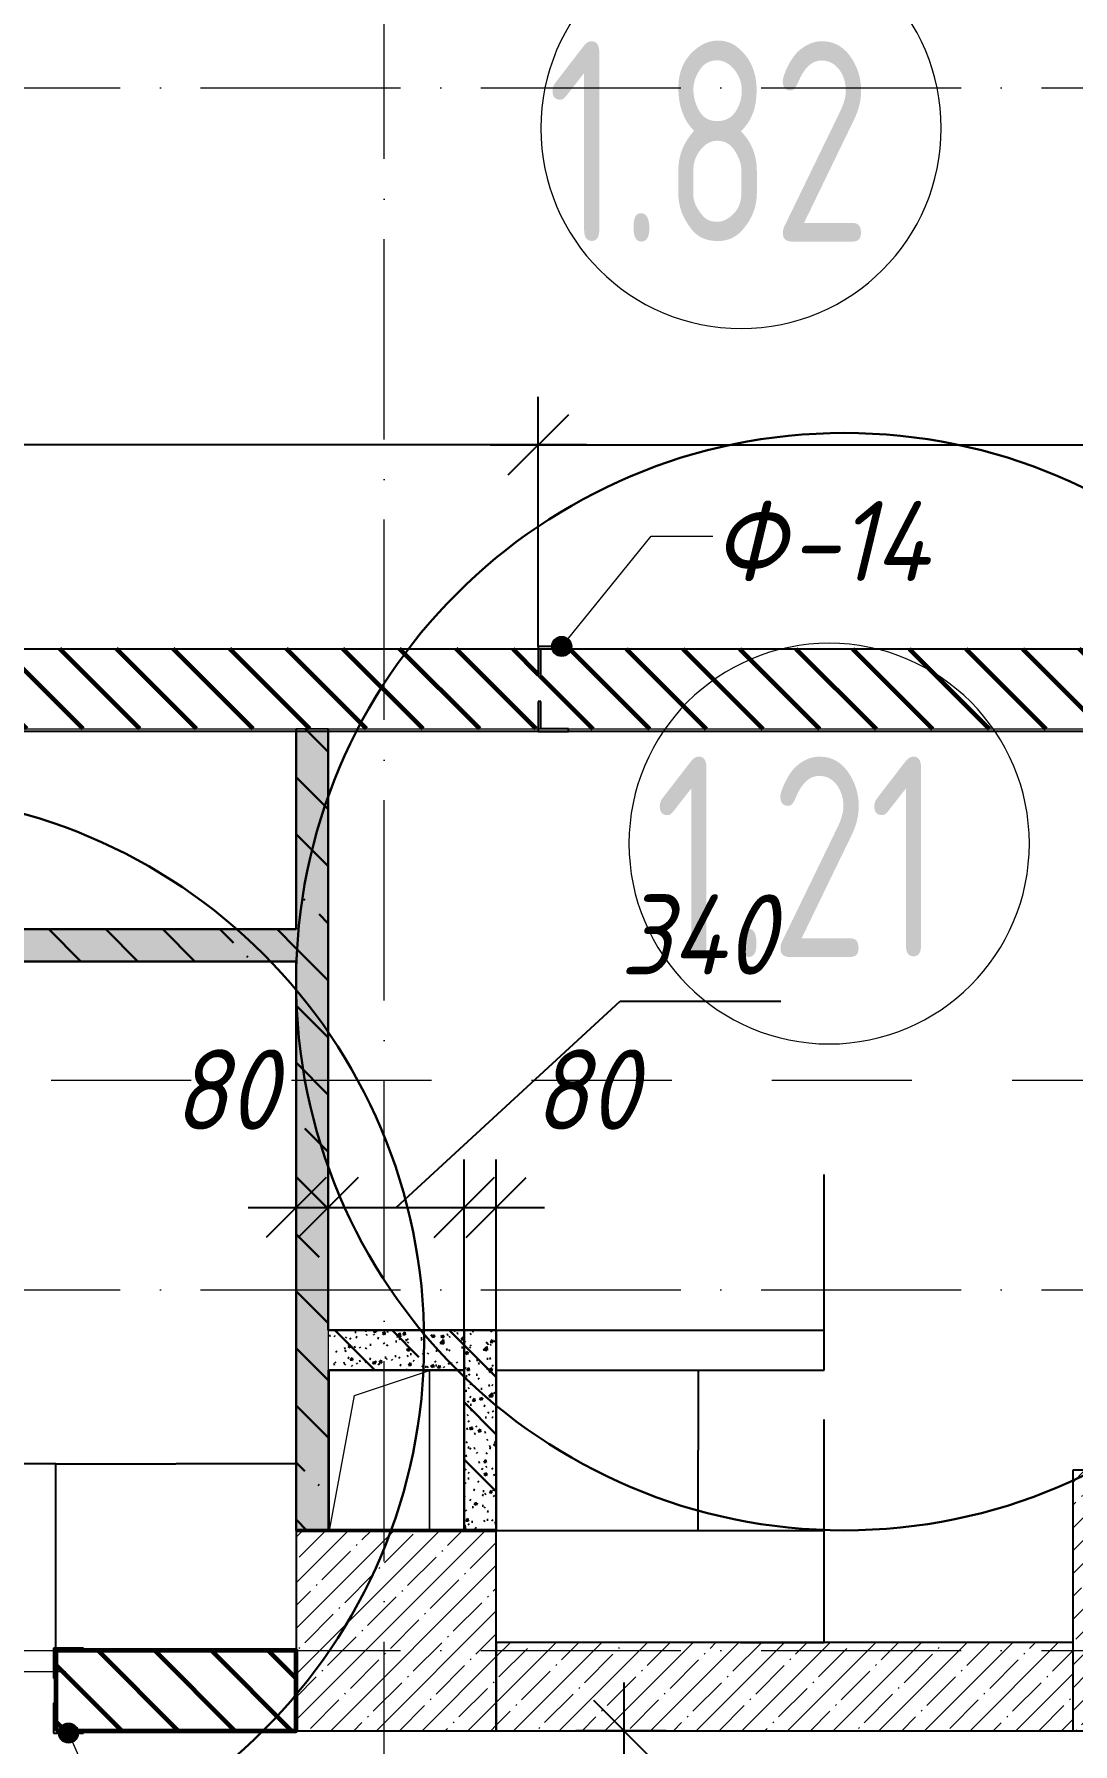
# Model space of a CAD drawing. Header units: millimetres. Extents: x 12986 to 523328, y -9759 to 30092.
# Drawn here: x 134883 to 137477, y 10867 to 15134 of the extents above; entities that cross this region are included whole.
import ezdxf

# ---------------------------------------------------------------- set-up
doc = ezdxf.new("R2010")
doc.units = ezdxf.units.MM
doc.linetypes.add('01 Штриховая _4 мм_', pattern=[600, 350, -250])
doc.linetypes.add('50_200_ШТРИХ_1Т_ш5_п1_п1_', pattern=[700, 500, -100, 0, -100])
for name, color, linetype, lineweight in [('0) ПГП', 1, 'Continuous', 30), ('2) Расчет', 1, 'Continuous', 30), ('5) Блок ячеистый', 160, 'Continuous', 60), ('A-ANNO-DIMS', 7, 'Continuous', 9), ('A-AREA-IDEN', 7, 'Continuous', 9), ('A-DETL-1', 7, 'Continuous', 50), ('A-DOOR-IDEN', 7, 'Continuous', 9), ('A-FLOR', 7, 'Continuous', 9), ('A-GENM', 7, 'Continuous', 9), ('A-GENM-1', 7, 'Continuous', 25), ('A-GENM-IDEN', 7, 'Continuous', 9), ('A-WALL-1', 7, 'Continuous', 25), ('A-WALL-6', 18, 'Continuous', 13), ('A-WALL-PATT-1', 7, 'Continuous', 5), ('G-ANNO-SYMB-1', 7, '01 Штриховая _4 мм_', 9), ('S-COLS', 7, 'Continuous', 9), ('S-COLS-1', 7, 'Continuous', 5), ('S-COLS-2', 7, 'Continuous', 25), ('Оси-2', 7, '50_200_ШТРИХ_1Т_ш5_п1_п1_', 9)]:
    doc.layers.add(name, color=color, linetype=linetype, lineweight=lineweight)
doc.layers.add('0)Допникки кружки', color=7, linetype='Continuous', plot=False)
for name, color, linetype, lineweight, true_color in [('A-WALL-11', 7, 'Continuous', 13, 0x800000), ('A-WALL-2', 7, 'Continuous', 13, 0x000000), ('A-WALL-9', 7, 'Continuous', 5, 0x0070df)]:
    doc.layers.add(name, color=color, linetype=linetype, lineweight=lineweight, true_color=true_color)
doc.styles.add('ISOCPEUR_I_3', font='isocpeui.ttf', dxfattribs={"width": 0.9, "height": 200})
doc.styles.add('СПДС', font='ГОСТ тип А.ttf', dxfattribs={"width": 0.9})
doc.dimstyles.new('ISO-2_0_0_9К_СРЕДНИЙ_1', dxfattribs={"dimscale": 304.8, "dimtxt": 199.196235, "dimasz": 0.492126, "dimexe": 0.393701, "dimexo": 0, "dimgap": 0, "dimtad": 1, "dimdec": 0, "dimzin": 0, "dimdsep": 46, "dimtxsty": 'ISOCPEUR_I_3', "dimblk1": 'OBLIQUE', "dimblk2": 'OBLIQUE', "dimsah": 1, "dimcen": 0.09, "dimdle": 0.393701, "dimazin": 0, "dimtfac": 1, "dimtdec": 4, "dimtix": 1, "dimtmove": 2, "dimatfit": 3, "dimfxl": 1, "dimtvp": 1, "dimtolj": 1, "dimtzin": 0, "dimarcsym": 2})
doc.dimstyles.new('ISO-2_0_0_9К_СРЕДНИЙ_6', dxfattribs={"dimscale": 304.8, "dimtxt": 199.196235, "dimasz": 0.492126, "dimexe": 0.393701, "dimexo": 0, "dimgap": 0, "dimtad": 1, "dimdec": 0, "dimzin": 0, "dimdsep": 46, "dimtxsty": 'ISOCPEUR_I_3', "dimblk1": 'OBLIQUE', "dimblk2": 'OBLIQUE', "dimsah": 1, "dimcen": 0.09, "dimdle": 0.393701, "dimazin": 0, "dimtfac": 1, "dimtdec": 4, "dimtix": 1, "dimtmove": 1, "dimatfit": 3, "dimfxl": 1, "dimtvp": 1, "dimtolj": 1, "dimtzin": 0, "dimarcsym": 2})
doc.dimstyles.new('ISO-2_0_0_9К_СРЕДНИЙ_7', dxfattribs={"dimscale": 304.8, "dimtxt": 199.196235, "dimasz": 0.492126, "dimexe": 0.393701, "dimexo": 0, "dimgap": 0, "dimtad": 1, "dimdec": 0, "dimzin": 0, "dimdsep": 46, "dimtxsty": 'ISOCPEUR_I_3', "dimblk1": 'OBLIQUE', "dimblk2": 'OBLIQUE', "dimsah": 1, "dimcen": 0.09, "dimdle": 0.393701, "dimazin": 0, "dimtfac": 1, "dimtdec": 4, "dimtix": 1, "dimtmove": 0, "dimatfit": 3, "dimfxl": 1, "dimtvp": 1, "dimtolj": 1, "dimtzin": 0, "dimarcsym": 2})
doc.dimstyles.get("Standard").update_dxf_attribs({"dimtxt": 0.18, "dimasz": 0.18, "dimexe": 0.18, "dimexo": 0.0625, "dimgap": 0.09, "dimtad": 0, "dimtih": 1, "dimtoh": 1, "dimdec": 4, "dimzin": 0, "dimdsep": 46, "dimtxsty": 'Standard', "dimcen": 0.09, "dimadec": 0, "dimazin": 0, "dimtfac": 1, "dimtdec": 4, "dimtofl": 0, "dimtmove": 0, "dimatfit": 3, "dimfxl": 1, "dimtolj": 1, "dimtzin": 0, "dimarcsym": 0})
pattern_1 = [(45, (61996.89, 0), (-57.02463, 57.02463), []), (45, (62053.92, 0), (-57.02463, 57.02463), [100.806, -20.161, 3.353, -16.808])]
pattern_2 = [(50, (61996.893, 0), (72.873764, -6.37607), [7.62, -83.82]), (355, (61996.89, 0), (-14.09699, 76.422444), [6.096, -67.056]), (100.451, (62002.966, -0.53), (58.776964, 70.04687), [6.476, -71.236]), (46.184, (61996.89, 20.32), (108.43142, -16.81745), [11.43, -125.73]), (96.636, (62005.93, 18.92), (94.961, 98.97089), [9.714, -106.854]), (351.184, (61996.89, 20.32), (94.96227, 98.97018), [9.144, -100.584]), (21, (62007.053, 15.24), (60.64565, -40.906537), [7.62, -83.82]), (326, (62007.05, 15.24), (24.72083, 73.67493), [6.096, -67.056]), (71.451, (62012.11, 11.83), (85.36689, 32.76874), [6.476, -71.236]), (37.5, (61996.893, 0), (1.235525, 33.8224325), [3.353, -62.89, 3.353, -64.719, -67.31]), (37.5, (61996.893, 0), (1.235525, 33.8224325), [-134.315, 3.353, -63.957]), (7.5, (61996.893, 0), (26.728146, 40.07255), [3.353, -35.458, 3.353, -61.366, -25.654]), (7.5, (61996.893, 0), (26.728146, 40.07255), [-103.53, 3.353, -22.301]), (327.5, (61974.236, 0), (54.236318, -2.292117), [3.353, -22.047, 3.353, -75.895, -105.156]), (327.5, (61974.236, 0), (54.236318, -2.292117), [-104.648, 3.353, -101.803]), (317.5, (61964.076, 0), (59.25158, 10.17014), [3.353, -29.667, 3.353, -49.276, -74.676]), (317.5, (61964.076, 0), (59.25158, 10.17014), [-85.649, 3.353, -71.323])]
pattern_3 = [(135, (61996.9, 0), (-142.5612, -142.5612), []), (135, (62139.46, 0), (-142.5612, -142.5612), [252.016, -50.403, 3.353, -47.05])]
pattern_4 = [(135, (61996.89, 0), (-70.71068, -70.71068), [])]

# ---------------------------------------------------------------- blocks, each defined once
blk = doc.blocks.new('BSC_Колонна _Прямоугольная - 650х500-23287315-АР1_Кладочный план 1 этажа')
at = {"layer": 'S-COLS-1'}
h = blk.add_hatch(dxfattribs=at)
h.set_pattern_fill('FP_32', color=256, style=0, pattern_type=2)
h.set_pattern_definition([(135, (11225, -75730), (-57.02463, -57.02463), []), (135, (11225, -75672.975), (-57.02463, -57.02463), [100.806, -20.161, 3.353, -16.808])])
h.paths.add_polyline_path([(325, -250), (325, 250), (-325, 250), (-325, -250)], flags=0)
at = {"layer": 'S-COLS-2'}
for p, q in [((325, 250), (-325, 250)), ((-325, 250), (-325, -250)), ((325, -250), (325, 250)), ((-325, -250), (325, -250))]:
    blk.add_line(p, q, dxfattribs=at)
blk = doc.blocks.new('AR_Отверстие прямоугольное _в плите_ - AR_Отверстие прямоугольное _в плите_-V53-АР1_Кладочный план 1 этажа')
at = {"layer": 'A-GENM'}
for p, q in [((125, 200), (-125, 200)), ((-125, 200), (-125, -199)), ((-62.5, 137.5), (125, 200)), ((125, -199), (125, 200)), ((-124.8, -199), (-62.5, 137.5))]:
    blk.add_line(p, q, dxfattribs=at)
blk = doc.blocks.new('Фахверк_СКБ_Уголок - Ф-14_200х4010 h _потолок _3_880_-26977327-АР1_Кладочный план 1 этажа')
at = {"layer": 'A-GENM-1'}
for p, q in [((200, 156), (125, 156)), ((125, 156), (125, 81)), ((131, 81), (131, 150)), ((131, 150), (200, 150)), ((200, 150), (200, 156)), ((125, 81), (131, 81)), ((131, 19), (125, 19)), ((125, 19), (125, -56)), ((131, -50), (131, 19)), ((125, -56), (200, -56)), ((200, -50), (131, -50)), ((200, -56), (200, -50))]:
    blk.add_line(p, q, dxfattribs=at)
blk = doc.blocks.new('AAR_СКБ_Марка_Двери_Перемычка и проем - Марка перемычки и проема-25306769-АР1_Кладочный план 1 этажа')
at = {"layer": 'A-DOOR-IDEN'}
for p, q in [((-5, 0), (5, 0)), ((-0.968, -0.984), (-1.986, -2.747)), ((1.067, -0.984), (-0.968, -0.984)), ((2.085, -2.747), (1.067, -0.984)), ((-1.986, -2.747), (-0.968, -4.509)), ((1.067, -4.509), (2.085, -2.747)), ((-0.968, -4.509), (1.067, -4.509))]:
    blk.add_line(p, q, dxfattribs=at)
blk = doc.blocks.new('DIMBLOCK494-АР1_Кладочный план 1 этажа')
at = {"layer": 'A-ANNO-DIMS', "color": 0, "lineweight": -2, "transparency": 16777216}
for p, q in [((136856, 11900), (136856, 12288.4)), ((136856, 12288.4), (136856.2, 12288.4)), ((136037, 11900), (136856.2, 11900)), ((136856, 11800.2), (136856, 11899.8)), ((136040, 11800), (136856.2, 11800))]:
    blk.add_line(p, q, dxfattribs=at)
at = {"layer": 'A-ANNO-DIMS', "color": 0, "transparency": 16777216}
for points in [[(136856, 11899.8), (136856, 11899.8), (136856, 11900)], [(136856, 11800.2), (136856, 11800.2), (136856, 11800)]]:
    blk.add_solid(points, dxfattribs=at)
at = {"layer": 'Defpoints', "color": 0, "transparency": 16777216}
for p in [(136036.9, 11900), (136039.9, 11800), (136856, 11800)]:
    blk.add_point(p, dxfattribs=at)
at = {"layer": 'A-ANNO-DIMS', "color": 0, "transparency": 16777216, "insert": (136856.3, 12083.8), "char_height": 0.18, "width": 409.118, "attachment_point": 1, "rotation": 90, "line_spacing_factor": 1.149209}
blk.add_mtext('\\A1;100.0000', dxfattribs=at)
blk = doc.blocks.new('DIMBLOCK495-АР1_Кладочный план 1 этажа')
at = {"layer": 'A-ANNO-DIMS', "color": 0, "lineweight": -2, "transparency": 16777216}
for p, q in [((136040, 11800), (136541.1, 11800)), ((136541, 11799.8), (136541, 11600.2)), ((136541, 11400.2), (136541, 11599.8)), ((136037, 11400), (136541.1, 11400))]:
    blk.add_line(p, q, dxfattribs=at)
at = {"layer": 'A-ANNO-DIMS', "color": 0, "transparency": 16777216}
for points in [[(136540.9, 11799.8), (136541, 11799.8), (136541, 11800)], [(136540.9, 11400.2), (136541, 11400.2), (136541, 11400)]]:
    blk.add_solid(points, dxfattribs=at)
at = {"layer": 'Defpoints', "color": 0, "transparency": 16777216}
for p in [(136039.9, 11800), (136036.9, 11400), (136541, 11400)]:
    blk.add_point(p, dxfattribs=at)
at = {"layer": 'A-ANNO-DIMS', "color": 0, "transparency": 16777216, "insert": (136541, 11600), "char_height": 0.18, "width": 473.474, "attachment_point": 5}
blk.add_mtext('\\A1;399.9998', dxfattribs=at)
blk = doc.blocks.new('DIMBLOCK496-АР1_Кладочный план 1 этажа')
at = {"layer": 'A-ANNO-DIMS', "color": 0, "lineweight": -2, "transparency": 16777216}
for p, q in [((136856, 11400), (136856, 11676.3)), ((136856, 11676.3), (136856.2, 11676.3)), ((136037, 11400), (136856.2, 11400)), ((136856, 11120.2), (136856, 11399.8)), ((136647.1, 11120), (136856.2, 11120))]:
    blk.add_line(p, q, dxfattribs=at)
at = {"layer": 'A-ANNO-DIMS', "color": 0, "transparency": 16777216}
for points in [[(136856, 11399.8), (136856, 11399.8), (136856, 11400)], [(136856, 11120.2), (136856, 11120.2), (136856, 11120)]]:
    blk.add_solid(points, dxfattribs=at)
at = {"layer": 'Defpoints', "color": 0, "transparency": 16777216}
for p in [(136036.9, 11400), (136647, 11120), (136856, 11120)]:
    blk.add_point(p, dxfattribs=at)
at = {"layer": 'A-ANNO-DIMS', "color": 0, "transparency": 16777216, "insert": (136856.3, 11448.7), "char_height": 0.18, "width": 455.087, "attachment_point": 1, "rotation": 90, "line_spacing_factor": 1.149209}
blk.add_mtext('\\A1;280.0000', dxfattribs=at)
blk = doc.blocks.new('DIMBLOCK510-АР1_Кладочный план 1 этажа')
at = {"layer": 'A-ANNO-DIMS', "color": 0, "lineweight": -2, "transparency": 16777216}
for p, q in [((133986.9, 11100.1), (133986.9, 11566.5)), ((133987.1, 11566.3), (134461.2, 11566.3)), ((134936.7, 11566.3), (134462.5, 11566.3)), ((134936.9, 11089.4), (134936.9, 11566.5))]:
    blk.add_line(p, q, dxfattribs=at)
at = {"layer": 'A-ANNO-DIMS', "color": 0, "transparency": 16777216}
for points in [[(133987.1, 11566.3), (133987.1, 11566.3), (133986.9, 11566.3)], [(134936.7, 11566.3), (134936.7, 11566.3), (134936.9, 11566.3)]]:
    blk.add_solid(points, dxfattribs=at)
at = {"layer": 'Defpoints', "color": 0, "transparency": 16777216}
for p in [(134936.9, 11566.3), (133986.9, 11100), (134936.9, 11089.3)]:
    blk.add_point(p, dxfattribs=at)
at = {"layer": 'A-ANNO-DIMS', "color": 0, "transparency": 16777216, "insert": (134461.9, 11566.3), "char_height": 0.18, "width": 455.087, "attachment_point": 5}
blk.add_mtext('\\A1;950.0000', dxfattribs=at)
blk = doc.blocks.new('DIMBLOCK511-АР1_Кладочный план 1 этажа')
at = {"layer": 'A-ANNO-DIMS', "color": 0, "lineweight": -2, "transparency": 16777216}
for p, q in [((134936.9, 11089.4), (134936.9, 11566.5)), ((134937.1, 11566.3), (135236.3, 11566.3)), ((135536.7, 11566.3), (135237.5, 11566.3)), ((135536.9, 11400.1), (135536.9, 11566.5))]:
    blk.add_line(p, q, dxfattribs=at)
at = {"layer": 'A-ANNO-DIMS', "color": 0, "transparency": 16777216}
for points in [[(134937.1, 11566.3), (134937.1, 11566.3), (134936.9, 11566.3)], [(135536.7, 11566.3), (135536.7, 11566.3), (135536.9, 11566.3)]]:
    blk.add_solid(points, dxfattribs=at)
at = {"layer": 'Defpoints', "color": 0, "transparency": 16777216}
for p in [(135536.9, 11566.3), (135536.9, 11400), (134936.9, 11089.3)]:
    blk.add_point(p, dxfattribs=at)
at = {"layer": 'A-ANNO-DIMS', "color": 0, "transparency": 16777216, "insert": (135236.9, 11566.3), "char_height": 0.18, "width": 455.087, "attachment_point": 5}
blk.add_mtext('\\A1;600.0000', dxfattribs=at)
blk = doc.blocks.new('_Oblique')
at = {"color": 0, "linetype": 'ByBlock', "lineweight": -2}
blk.add_line((-0.5, -0.5), (0.5, 0.5), dxfattribs=at)
blk = doc.blocks.new('DIMBLOCK742-АР1_Кладочный план 1 этажа')
at = {"layer": 'A-ANNO-DIMS', "color": 0, "lineweight": -2, "transparency": 16777216}
for p, q in [((136355.2, 11020), (136355.2, 9130)), ((136461.3, 10900), (136235.2, 10900)), ((137496.9, 9250), (136235.2, 9250))]:
    blk.add_line(p, q, dxfattribs=at)
at = {"layer": 'Defpoints', "color": 0, "transparency": 16777216}
for p in [(136461.3, 10900), (136355.2, 9250), (137496.9, 9250)]:
    blk.add_point(p, dxfattribs=at)
at = {"layer": 'A-ANNO-DIMS', "color": 0, "lineweight": -2, "transparency": 16777216, "xscale": 150, "yscale": 150, "zscale": 150}
for p, rotation in [((136355.2, 10900), 90), ((136355.2, 9250), 270)]:
    blk.add_blockref('_Oblique', p, dxfattribs=dict(at, rotation=rotation))
at = {"layer": 'A-ANNO-DIMS', "color": 0, "transparency": 16777216, "insert": (136255.2, 10075), "char_height": 200, "width": 560.814, "attachment_point": 5, "rotation": 90, "style": 'ISOCPEUR_I_3'}
blk.add_mtext('\\A1;1650', dxfattribs=at)
blk = doc.blocks.new('DIMBLOCK754-АР1_Кладочный план 1 этажа')
at = {"layer": 'A-ANNO-DIMS', "color": 0, "lineweight": -2, "transparency": 16777216}
for p, q in [((130641.9, 13600), (130641.9, 14229.3)), ((136141.9, 13606), (136141.9, 14229.3)), ((130521.9, 14109.3), (133503.7, 14109.3)), ((136261.9, 14109.3), (134016.6, 14109.3))]:
    blk.add_line(p, q, dxfattribs=at)
at = {"layer": 'Defpoints', "color": 0, "transparency": 16777216}
for p in [(136141.9, 14109.3), (130641.9, 13600), (136141.9, 13606)]:
    blk.add_point(p, dxfattribs=at)
at = {"layer": 'A-ANNO-DIMS', "color": 0, "lineweight": -2, "transparency": 16777216, "xscale": 150, "yscale": 150, "zscale": 150, "rotation": 180}
blk.add_blockref('_Oblique', (130641.9, 14109.3), dxfattribs=at)
at = {"layer": 'A-ANNO-DIMS', "color": 0, "lineweight": -2, "transparency": 16777216, "xscale": 150, "yscale": 150, "zscale": 150}
blk.add_blockref('_Oblique', (136141.9, 14109.3), dxfattribs=at)
at = {"layer": 'A-ANNO-DIMS', "color": 0, "transparency": 16777216, "insert": (133456.7, 14374.9), "char_height": 200, "width": 606.782, "attachment_point": 1, "line_spacing_factor": 1.149209, "style": 'ISOCPEUR_I_3'}
blk.add_mtext('\\A1;5500', dxfattribs=at)
blk = doc.blocks.new('DIMBLOCK755-АР1_Кладочный план 1 этажа')
at = {"layer": 'A-ANNO-DIMS', "color": 0, "lineweight": -2, "transparency": 16777216}
for p, q in [((136141.9, 13606), (136141.9, 14229.3)), ((141641.9, 13606), (141641.9, 14229.3)), ((136021.9, 14109.3), (141761.9, 14109.3))]:
    blk.add_line(p, q, dxfattribs=at)
at = {"layer": 'Defpoints', "color": 0, "transparency": 16777216}
for p in [(141641.9, 14109.3), (136141.9, 13606), (141641.9, 13606)]:
    blk.add_point(p, dxfattribs=at)
at = {"layer": 'A-ANNO-DIMS', "color": 0, "lineweight": -2, "transparency": 16777216, "xscale": 150, "yscale": 150, "zscale": 150, "rotation": 180}
blk.add_blockref('_Oblique', (136141.9, 14109.3), dxfattribs=at)
at = {"layer": 'A-ANNO-DIMS', "color": 0, "lineweight": -2, "transparency": 16777216, "xscale": 150, "yscale": 150, "zscale": 150}
blk.add_blockref('_Oblique', (141641.9, 14109.3), dxfattribs=at)
at = {"layer": 'A-ANNO-DIMS', "color": 0, "transparency": 16777216, "insert": (138891.9, 14209.3), "char_height": 200, "width": 606.782, "attachment_point": 5, "style": 'ISOCPEUR_I_3'}
blk.add_mtext('\\A1;5500', dxfattribs=at)
blk = doc.blocks.new('DIMBLOCK770-АР1_Кладочный план 1 этажа')
at = {"layer": 'A-ANNO-DIMS', "color": 0, "lineweight": -2, "transparency": 16777216}
for p, q in [((135536.9, 12311.5), (135536.9, 12085.5)), ((135616.9, 12311.5), (135616.9, 12085.5)), ((135416.9, 12205.5), (135736.9, 12205.5))]:
    blk.add_line(p, q, dxfattribs=at)
at = {"layer": 'Defpoints', "color": 0, "transparency": 16777216}
for p in [(135536.9, 12311.5), (135616.9, 12311.5), (135616.9, 12205.5)]:
    blk.add_point(p, dxfattribs=at)
at = {"layer": 'A-ANNO-DIMS', "color": 0, "lineweight": -2, "transparency": 16777216, "xscale": 150, "yscale": 150, "zscale": 150, "rotation": 180}
blk.add_blockref('_Oblique', (135536.9, 12205.5), dxfattribs=at)
at = {"layer": 'A-ANNO-DIMS', "color": 0, "lineweight": -2, "transparency": 16777216, "xscale": 150, "yscale": 150, "zscale": 150}
blk.add_blockref('_Oblique', (135616.9, 12205.5), dxfattribs=at)
at = {"layer": 'A-ANNO-DIMS', "color": 0, "transparency": 16777216, "insert": (135229.7, 12600.1), "char_height": 200, "width": 303.391, "attachment_point": 1, "line_spacing_factor": 1.149209, "style": 'ISOCPEUR_I_3'}
blk.add_mtext('\\A1;80', dxfattribs=at)
blk = doc.blocks.new('DIMBLOCK771-АР1_Кладочный план 1 этажа')
at = {"layer": 'A-ANNO-DIMS', "color": 0, "lineweight": -2, "transparency": 16777216}
for p, q in [((135786.9, 12205.5), (136346.7, 12720.4)), ((136346.7, 12720.4), (136747.6, 12720.4)), ((135616.9, 12311.5), (135616.9, 12085.5)), ((135956.9, 11800), (135956.9, 12325.5)), ((135496.9, 12205.5), (136076.9, 12205.5))]:
    blk.add_line(p, q, dxfattribs=at)
at = {"layer": 'Defpoints', "color": 0, "transparency": 16777216}
for p in [(135616.9, 12311.5), (135956.9, 12205.5), (135956.9, 11800)]:
    blk.add_point(p, dxfattribs=at)
at = {"layer": 'A-ANNO-DIMS', "color": 0, "lineweight": -2, "transparency": 16777216, "xscale": 150, "yscale": 150, "zscale": 150, "rotation": 180}
blk.add_blockref('_Oblique', (135616.9, 12205.5), dxfattribs=at)
at = {"layer": 'A-ANNO-DIMS', "color": 0, "lineweight": -2, "transparency": 16777216, "xscale": 150, "yscale": 150, "zscale": 150}
blk.add_blockref('_Oblique', (135956.9, 12205.5), dxfattribs=at)
at = {"layer": 'A-ANNO-DIMS', "color": 0, "transparency": 16777216, "insert": (136346.7, 12987.1), "char_height": 200, "width": 473.474, "attachment_point": 1, "line_spacing_factor": 1.149209, "style": 'ISOCPEUR_I_3'}
blk.add_mtext('\\A1;340', dxfattribs=at)
blk = doc.blocks.new('DIMBLOCK772-АР1_Кладочный план 1 этажа')
at = {"layer": 'A-ANNO-DIMS', "color": 0, "lineweight": -2, "transparency": 16777216}
for p, q in [((135956.9, 11800), (135956.9, 12325.5)), ((136036.9, 11900), (136036.9, 12325.5)), ((135836.9, 12205.5), (136156.9, 12205.5))]:
    blk.add_line(p, q, dxfattribs=at)
at = {"layer": 'Defpoints', "color": 0, "transparency": 16777216}
for p in [(136036.9, 12205.5), (136036.9, 11900), (135956.9, 11800)]:
    blk.add_point(p, dxfattribs=at)
at = {"layer": 'A-ANNO-DIMS', "color": 0, "lineweight": -2, "transparency": 16777216, "xscale": 150, "yscale": 150, "zscale": 150, "rotation": 180}
blk.add_blockref('_Oblique', (135956.9, 12205.5), dxfattribs=at)
at = {"layer": 'A-ANNO-DIMS', "color": 0, "lineweight": -2, "transparency": 16777216, "xscale": 150, "yscale": 150, "zscale": 150}
blk.add_blockref('_Oblique', (136036.9, 12205.5), dxfattribs=at)
at = {"layer": 'A-ANNO-DIMS', "color": 0, "transparency": 16777216, "insert": (136130.5, 12600.1), "char_height": 200, "width": 303.391, "attachment_point": 1, "line_spacing_factor": 1.149209, "style": 'ISOCPEUR_I_3'}
blk.add_mtext('\\A1;80', dxfattribs=at)
blk = doc.blocks.new('Марка_Помещения - Номер-25198446-Объем проектирования 1 этажа')
at = {"layer": 'A-AREA-IDEN'}
for start, end in [(360, 180), (180, 360)]:
    blk.add_arc((0, 0), 2.5, start, end, dxfattribs=at)

msp = doc.modelspace()

# ---------------------------------------------------------------- hatches: boundary and pattern name
at = {"layer": '0) ПГП'}
h = msp.add_hatch(dxfattribs=at)
h.set_pattern_fill('FP_16', color=256, style=0, pattern_type=2)
h.set_pattern_definition(pattern_2)
h.paths.add_polyline_path([(135616.8933, 11400.00001), (135616.8933, 13400.00001), (135536.8933, 13400.00001), (135536.8933, 11400.00001)], flags=0)
h = msp.add_hatch(dxfattribs=at)
h.set_pattern_fill('FP_17', color=256, style=0, pattern_type=2)
h.set_pattern_definition(pattern_3)
h.paths.add_polyline_path([(135616.8933, 11400.00001), (135616.8933, 13400.00001), (135536.8933, 13400.00001), (135536.8933, 11400.00001)], flags=0)
h = msp.add_hatch(dxfattribs=at)
h.set_pattern_fill('FP_16', color=256, style=0, pattern_type=2)
h.set_pattern_definition(pattern_2)
h.paths.add_polyline_path([(132806.89328, 12820.00001), (135536.8933, 12820.00001), (135536.8933, 12900.00001), (132806.89328, 12900.00001)], flags=0)
h = msp.add_hatch(dxfattribs=at)
h.set_pattern_fill('FP_17', color=256, style=0, pattern_type=2)
h.set_pattern_definition(pattern_3)
h.paths.add_polyline_path([(132806.89328, 12820.00001), (135536.8933, 12820.00001), (135536.8933, 12900.00001), (132806.89328, 12900.00001)], flags=0)
h = msp.add_hatch(dxfattribs=at)
h.set_pattern_fill('FP_16', color=256, style=0, pattern_type=2)
h.set_pattern_definition(pattern_2)
h.paths.add_polyline_path([(135616.8933, 11799.99981), (135956.8933, 11799.99981), (135956.8933, 11899.99981), (135616.8933, 11899.99981)], flags=0)
h = msp.add_hatch(dxfattribs=at)
h.set_pattern_fill('FP_17', color=256, style=0, pattern_type=2)
h.set_pattern_definition(pattern_3)
h.paths.add_polyline_path([(135616.8933, 11799.99981), (135956.8933, 11799.99981), (135956.8933, 11899.99981), (135616.8933, 11899.99981)], flags=0)
h = msp.add_hatch(dxfattribs=at)
h.set_pattern_fill('FP_16', color=256, style=0, pattern_type=2)
h.set_pattern_definition(pattern_2)
h.paths.add_polyline_path([(136036.8933, 11400.00001), (136036.8933, 11899.99981), (135956.8933, 11899.99981), (135956.8933, 11400.00001)], flags=0)
h = msp.add_hatch(dxfattribs=at)
h.set_pattern_fill('FP_17', color=256, style=0, pattern_type=2)
h.set_pattern_definition(pattern_3)
h.paths.add_polyline_path([(136036.8933, 11400.00001), (136036.8933, 11899.99981), (135956.8933, 11899.99981), (135956.8933, 11400.00001)], flags=0)
at = {"layer": '5) Блок ячеистый'}
h = msp.add_hatch(dxfattribs=at)
h.set_pattern_fill('FP_3', color=256, style=0, pattern_type=2)
h.set_pattern_definition(pattern_4)
h.paths.add_polyline_path([(146696.89328, 13400.00001), (146696.89328, 13600.00001), (141647.89331, 13600.00001), (141647.89331, 13531.00001), (141641.89331, 13531.00001), (141641.89331, 13600.00001), (136147.8933, 13600.00001), (136147.8933, 13531.00001), (136141.8933, 13531.00001), (136141.8933, 13600.00001), (130641.89328, 13600.00001), (130641.89328, 13400.00001), (136141.8933, 13400.00001), (136141.8933, 13469.00001), (136147.8933, 13469.00001), (136147.8933, 13400.00001), (141641.89331, 13400.00001), (141641.89331, 13469.00001), (141647.89331, 13469.00001), (141647.89331, 13400.00001), (145261.49297, 13400.00001)], flags=0)
h = msp.add_hatch(dxfattribs=at)
h.set_pattern_fill('FP_3', color=256, style=0, pattern_type=2)
h.set_pattern_definition(pattern_4)
h.paths.add_polyline_path([(133986.8933, 10900.00001), (133986.8933, 11100.00001), (131616.89328, 11100.00001), (131616.89328, 10900.00001), (133917.8933, 10900.00001)], flags=0)
h.paths.add_polyline_path([(135005.8933, 10900.00001), (135536.8933, 10900.00001), (135536.8933, 11100.00001), (134936.8933, 11100.00001), (134936.8933, 10900.00001)], flags=0)
h.paths.add_polyline_path([(130666.89328, 10900.00001), (130666.89328, 11100.00001), (128756.89328, 11100.00001), (128756.89328, 10900.00001), (130597.89328, 10900.00001)], flags=0)
h.paths.add_polyline_path([(128556.89328, 10900.00001), (128556.89328, 11100.00001), (124156.89328, 11100.00001), (124156.89328, 10900.00001), (126874.30547, 10900.00001)], flags=0)
at = {"layer": 'A-GENM-IDEN'}
h = msp.add_hatch(color=256, dxfattribs=at)
edge = h.paths.add_edge_path(flags=0)
edge.add_arc((136200.22663, 13606.00001), 25, 0, 360)
h = msp.add_hatch(color=256, dxfattribs=at)
edge = h.paths.add_edge_path(flags=0)
edge.add_arc((134968.3933, 10894.00001), 25, 0, 360)
at = {"layer": 'A-WALL-PATT-1'}
h = msp.add_hatch(dxfattribs=at)
h.set_pattern_fill('FP_1', color=256, style=0, pattern_type=2)
h.set_pattern_definition(pattern_1)
h.paths.add_polyline_path([(136067.89922, 10900.00001), (137476.89325, 10900.00001), (137476.89325, 11120.00001), (136036.8933, 11120.00001), (136036.8933, 10900.00001)], flags=0)
at = {"layer": 'S-COLS-1'}
h = msp.add_hatch(dxfattribs=at)
h.set_pattern_fill('FP_1', color=256, style=0, pattern_type=2)
h.set_pattern_definition(pattern_1)
h.paths.add_polyline_path([(135536.8933, 10900.00001), (136036.8933, 10900.00001), (136036.8933, 11400.00001), (135536.8933, 11400.00001)], flags=0)

# ---------------------------------------------------------------- linework, layer by layer
at = {"layer": '0) ПГП'}
for p, q in [((135616.8933, 11899.99981), (135616.8933, 13400.00001)), ((132806.89328, 12820.00001), (135536.8933, 12820.00001)), ((135956.8933, 11799.99981), (135956.8933, 11899.99981)), ((135616.8933, 11799.99981), (135956.8933, 11799.99981)), ((135956.8933, 11799.99981), (135956.8933, 11400.00001))]:
    msp.add_line(p, q, dxfattribs=at)
at = {"layer": '0)Допникки кружки', "color": 6, "lineweight": 30}
for centre in [(136906.27893, 12769.38563), (134487.38563, 11869.38563)]:
    msp.add_circle(centre, 1369.38563, dxfattribs=at)
at = {"layer": '2) Расчет'}
for p, q in [((135536.8933, 13400.00001), (135536.8933, 12900.00001)), ((135536.8933, 12900.00001), (132806.89328, 12900.00001)), ((135536.8933, 12820.00001), (135536.8933, 11400.00001)), ((136036.8933, 11899.99981), (135616.8933, 11899.99981)), ((136036.8933, 11400.00001), (136036.8933, 11899.99981))]:
    msp.add_line(p, q, dxfattribs=at)
at = {"layer": '5) Блок ячеистый'}
for p, q in [((135536.8933, 11100.00001), (135005.8933, 11100.00001)), ((134936.8933, 11031.00001), (134936.8933, 10969.00001)), ((135005.8933, 10900.00001), (135536.8933, 10900.00001))]:
    msp.add_line(p, q, dxfattribs=at)
msp.add_lwpolyline([(134936.8933, 10900.00001), (135536.8933, 10900.00001), (135536.8933, 11100.00001), (134936.8933, 11100.00001)], close=True, dxfattribs=at)
at = {"layer": 'A-DETL-1'}
for p, q in [((135616.8933, 11400.00001), (135536.8933, 11400.00001)), ((136036.8933, 11400.00001), (135616.8933, 11400.00001))]:
    msp.add_line(p, q, dxfattribs=at)
at = {"layer": 'A-FLOR'}
for p, q in [((135619.8933, 11799), (135869.8933, 11799)), ((135619.8933, 11400.00001), (135619.8933, 11799)), ((135869.8933, 11799), (135869.8933, 11400.00001))]:
    msp.add_line(p, q, dxfattribs=at)
at = {"layer": 'A-GENM-IDEN'}
for p, q in [((136200.22663, 13606.00001), (136423.77857, 13881.36481)), ((136423.77857, 13881.36481), (136577.77889, 13881.36481)), ((134968.3933, 10894.00001), (135257.23053, 10235.94796))]:
    msp.add_line(p, q, dxfattribs=at)
for centre in [(136200.22663, 13606.00001), (134968.3933, 10894.00001)]:
    msp.add_circle(centre, 25, dxfattribs=at)
at = {"layer": 'A-WALL-1'}
for p, q in [((137476.89325, 11120.00001), (136036.8933, 11120.00001)), ((136036.8933, 11120.00001), (136036.8933, 10900.00001)), ((136036.8933, 10900.00001), (137476.89325, 10900.00001))]:
    msp.add_line(p, q, dxfattribs=at)
at = {"layer": 'A-WALL-11', "lineweight": 25}
msp.add_lwpolyline([(147142.89328, 13394.00001), (130641.89328, 13394.00001), (130641.89328, 13600.00001), (147142.89328, 13600.00001)], close=True, dxfattribs=at)
at = {"layer": 'A-WALL-2'}
for p, q in [((136141.8933, 13600.00001), (132806.89332, 13600.00001)), ((141641.89331, 13600.00001), (136216.8933, 13600.00001)), ((132806.89328, 13400.00001), (135536.8933, 13400.00001)), ((135616.8933, 13400.00001), (136141.8933, 13400.00001)), ((136216.8933, 13400.00001), (139176.70326, 13400.00001)), ((135536.8933, 10900.00001), (135536.8933, 11100.00001))]:
    msp.add_line(p, q, dxfattribs=at)
at = {"layer": 'A-WALL-6'}
for p, q in [((135616.8933, 11400.00001), (135616.8933, 11799.99981)), ((135956.8933, 11400.00001), (136036.8933, 11400.00001))]:
    msp.add_line(p, q, dxfattribs=at)
at = {"layer": 'A-WALL-9'}
for p, q in [((135616.8933, 13400.00001), (135536.8933, 13400.00001)), ((135616.8933, 11899.99981), (135616.8933, 11799.99981)), ((135536.8933, 11400.00001), (135616.8933, 11400.00001))]:
    msp.add_line(p, q, dxfattribs=at)
at = {"layer": 'G-ANNO-SYMB-1'}
msp.add_line((104925.09743, 12523.27848), (187962.83005, 12523.27848), dxfattribs=at)
at = {"layer": 'S-COLS-2'}
for p, q in [((135536.8933, 11400.00001), (135536.8933, 10900.00001)), ((136036.8933, 10900.00001), (136036.8933, 11400.00001)), ((135536.8933, 10900.00001), (136036.8933, 10900.00001))]:
    msp.add_line(p, q, dxfattribs=at)
at = {"layer": 'Оси-2'}
for p, q in [((135756.89325, -4080), (135756.89325, 28636.94316)), ((57586.89328, 15000), (187948.52131, 15000)), ((57586.89328, 13400), (187948.52131, 13400)), ((57586.89328, 12000), (187948.52131, 12000)), ((57586.89328, 11100), (187948.52131, 11100))]:
    msp.add_line(p, q, dxfattribs=at)

# ---------------------------------------------------------------- block references
at = {"layer": 'A-AREA-IDEN', "xscale": 199.9999999999999, "yscale": 199.9999999999999, "zscale": 199.9999999999999}
for p in [(136648.20505, 14899.28801), (136868.29056, 13113.88952)]:
    msp.add_blockref('Марка_Помещения - Номер-25198446-Объем проектирования 1 этажа', p, dxfattribs=at)
at = {"layer": 'A-DOOR-IDEN', "xscale": 99.99999999999993, "yscale": 99.99999999999993, "zscale": 99.99999999999993}
msp.add_blockref('AAR_СКБ_Марка_Двери_Перемычка и проем - Марка перемычки и проема-25306769-АР1_Кладочный план 1 этажа', (134461.8933, 11047.53834), dxfattribs=at)
at = {"layer": 'A-GENM'}
msp.add_blockref('AR_Отверстие прямоугольное _в плите_ - AR_Отверстие прямоугольное _в плите_-V53-АР1_Кладочный план 1 этажа', (135744.8933, 11599), dxfattribs=at)
at = {"layer": 'A-GENM-1'}
for p in [(136016.8933, 13450.00001), (134805.8933, 10950.00001)]:
    msp.add_blockref('Фахверк_СКБ_Уголок - Ф-14_200х4010 h _потолок _3_880_-26977327-АР1_Кладочный план 1 этажа', p, dxfattribs=at)
at = {"layer": 'S-COLS', "rotation": 270.0000000000007}
msp.add_blockref('BSC_Колонна _Прямоугольная - 650х500-23287315-АР1_Кладочный план 1 этажа', (137726.89325, 11225), dxfattribs=at)

# ---------------------------------------------------------------- texts
at = {"layer": 'A-AREA-IDEN', "char_height": 500, "attachment_point": 1, "style": 'СПДС'}
for s, insert, width in [('1.82', (136164.43875, 15116.40662), 1212.1515), ('1.21', (136432.22426, 13331.00813), 1096.7085)]:
    msp.add_mtext(s, dxfattribs=dict(at, insert=insert, width=width))
at = {"layer": 'A-GENM-IDEN', "char_height": 200, "attachment_point": 1, "style": 'ISOCPEUR_I_3'}
for s, insert, width in [('\\fISOCPEUR|b0|i1|c204|p34|;\\W.9;Ф', (136577.77889, 13968.9794), 230.886), ('-14', (136768.27889, 13968.9794), 461.772)]:
    msp.add_mtext(s, dxfattribs=dict(at, insert=insert, width=width))

# ---------------------------------------------------------------- dimensions: what is measured, and where the dimension line sits
at = {"layer": 'A-ANNO-DIMS'}
for base, p1, p2, dimstyle, override, picture, middle in [((136141.8933, 14109.25877), (130641.89328, 13600.00001), (136141.8933, 13606.00001), 'ISO-2_0_0_9К_СРЕДНИЙ_1', {"dimpost": '<>', "dimfxl": 5500.003286}, 'DIMBLOCK754-АР1_Кладочный план 1 этажа', (133760.12697, 14241.61137)), ((135956.8933, 12205.45738), (135616.8933, 12311.5234), (135956.8933, 11799.99981), 'ISO-2_0_0_9К_СРЕДНИЙ_6', {"dimpost": '<>', "dimfxl": 614.212002}, 'DIMBLOCK771-АР1_Кладочный план 1 этажа', (136346.72476, 12720.41561)), ((135616.8933, 12205.45738), (135536.8933, 12311.5234), (135616.8933, 12311.5234), 'ISO-2_0_0_9К_СРЕДНИЙ_6', {"dimpost": '<>', "dimfxl": 80}, 'DIMBLOCK770-АР1_Кладочный план 1 этажа', (135381.41426, 12333.4152)), ((136036.8933, 12205.45738), (135956.8933, 11799.99981), (136036.8933, 11899.99981), 'ISO-2_0_0_9К_СРЕДНИЙ_6', {"dimpost": '<>', "dimfxl": 128.062485}, 'DIMBLOCK772-АР1_Кладочный план 1 этажа', (136282.24548, 12333.4152))]:
    dim = msp.add_linear_dim(base=base, p1=p1, p2=p2, dimstyle=dimstyle, override=override, dxfattribs=at)
    dim.commit()
    dim.dimension.update_dxf_attribs({"geometry": picture, "text_midpoint": middle, "dimtype": 160})
dim = msp.add_linear_dim(base=(141641.89331, 14109.25877), p1=(136141.8933, 13606.00001), p2=(141641.89331, 13606.00001), dimstyle='ISO-2_0_0_9К_СРЕДНИЙ_7', override={"dimpost": '<>', "dimfxl": 5500.000016}, dxfattribs=at)
dim.commit()
dim.dimension.update_dxf_attribs({"geometry": 'DIMBLOCK755-АР1_Кладочный план 1 этажа', "text_midpoint": (138891.8933, 14209.25877)})
for base, p1, p2, picture, middle in [((136855.99492, 11799.99981), (136036.8933, 11899.99981), (136039.9413, 11799.99981), 'DIMBLOCK494-АР1_Кладочный план 1 этажа', (136856.38492, 12288.36973)), ((136855.99492, 11120.00001), (136036.8933, 11400.00001), (136647.02184, 11120.00001), 'DIMBLOCK496-АР1_Кладочный план 1 этажа', (136856.38492, 11676.27061))]:
    dim = msp.add_linear_dim(base=base, p1=p1, p2=p2, angle=90, dimstyle='Standard', dxfattribs=at)
    dim.commit()
    dim.dimension.update_dxf_attribs({"geometry": picture, "text_midpoint": middle, "dimtype": 160, "text_rotation": 90})
dim = msp.add_linear_dim(base=(136540.95582, 11400.00001), p1=(136039.9413, 11799.99981), p2=(136036.8933, 11400.00001), angle=90, dimstyle='Standard', dxfattribs=at)
dim.commit()
dim.dimension.update_dxf_attribs({"geometry": 'DIMBLOCK495-АР1_Кладочный план 1 этажа', "text_midpoint": (136540.95582, 11599.99991)})
for base, p1, p2, picture, middle in [((134936.8933, 11566.31673), (133986.8933, 11100.00001), (134936.8933, 11089.33473), 'DIMBLOCK510-АР1_Кладочный план 1 этажа', (134461.8933, 11566.31673)), ((135536.8933, 11566.31673), (134936.8933, 11089.33473), (135536.8933, 11400.00001), 'DIMBLOCK511-АР1_Кладочный план 1 этажа', (135236.8933, 11566.31673))]:
    dim = msp.add_linear_dim(base=base, p1=p1, p2=p2, dimstyle='Standard', dxfattribs=at)
    dim.commit()
    dim.dimension.update_dxf_attribs({"geometry": picture, "text_midpoint": middle})
dim = msp.add_linear_dim(base=(136355.18813, 9250), p1=(136461.25415, 10900.00001), p2=(137496.89326, 9250), angle=90, dimstyle='ISO-2_0_0_9К_СРЕДНИЙ_7', override={"dimpost": '<>', "dimfxl": 1948.088396}, dxfattribs=at)
dim.commit()
dim.dimension.update_dxf_attribs({"geometry": 'DIMBLOCK742-АР1_Кладочный план 1 этажа', "text_midpoint": (136255.18813, 10075)})

doc.saveas('drawing.dxf')
